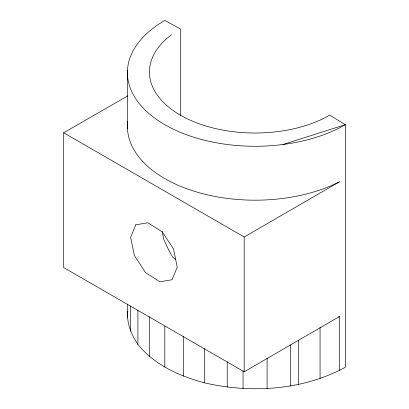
<?xml version="1.0" encoding="UTF-8"?>
<svg xmlns="http://www.w3.org/2000/svg" width="409" height="409" viewBox="0 0 409 409"><rect width="100%" height="100%" fill="white"/><g stroke="black" fill="none" stroke-linecap="round" stroke-linejoin="round"><path stroke-width="0.61" d="M171.606 34.642A105.645 60.992 0 0 0 182.762 116.488A105.645 60.992 0 0 0 324.945 117.777L329.782 115.154L345.349 124.689L345.349 367.287C302.614 390.396 251.192 393.642 204.377 382.814C179.449 376.106 154.469 365.002 137.915 344.444C131.483 334.695 126.417 323.238 127.812 311.321M127.797 95.87L63.651 132.767L63.651 267.542L244.193 371.781L244.193 237L339.506 181.77A127.664 73.707 0 0 1 198.467 192.542A127.664 73.707 0 0 1 127.736 121.274M244.193 371.781L339.506 316.546L339.506 370.457M338.325 317.041L339.506 316.546M282.931 144.5L345.349 124.689A127.664 73.707 0 0 1 164.807 124.689A127.664 73.707 0 0 1 164.807 20.45L180.379 28.901L180.379 115.691M63.651 132.767L244.193 237M175.834 259.582L172.465 257L167.705 247.961L163.488 238.79L162.419 231.438M320.068 327.236L320.068 378.611M298.325 340.119L298.325 384.521M290.697 344.726L290.697 385.953M267.092 358.105L267.092 388.55M243.064 370.789L243.064 388.55M227.23 361.73L227.23 387.103M204.377 348.565L204.377 382.814M183.319 336.172L183.319 376.132M164.807 326.06L164.807 367.287M149.489 316.643L149.489 356.602M137.915 310.196L137.915 344.444M130.491 305.881L130.491 331.249M127.48 70.251L127.48 128.794M127.48 304.168L127.48 317.486M135.808 224.812L130.609 237.348L134.423 255.574L145.512 272.563L159.914 281.786L172.031 279.736L177.23 267.195L173.523 248.958L162.332 231.985L147.925 222.762L135.808 224.812"/></g></svg>
